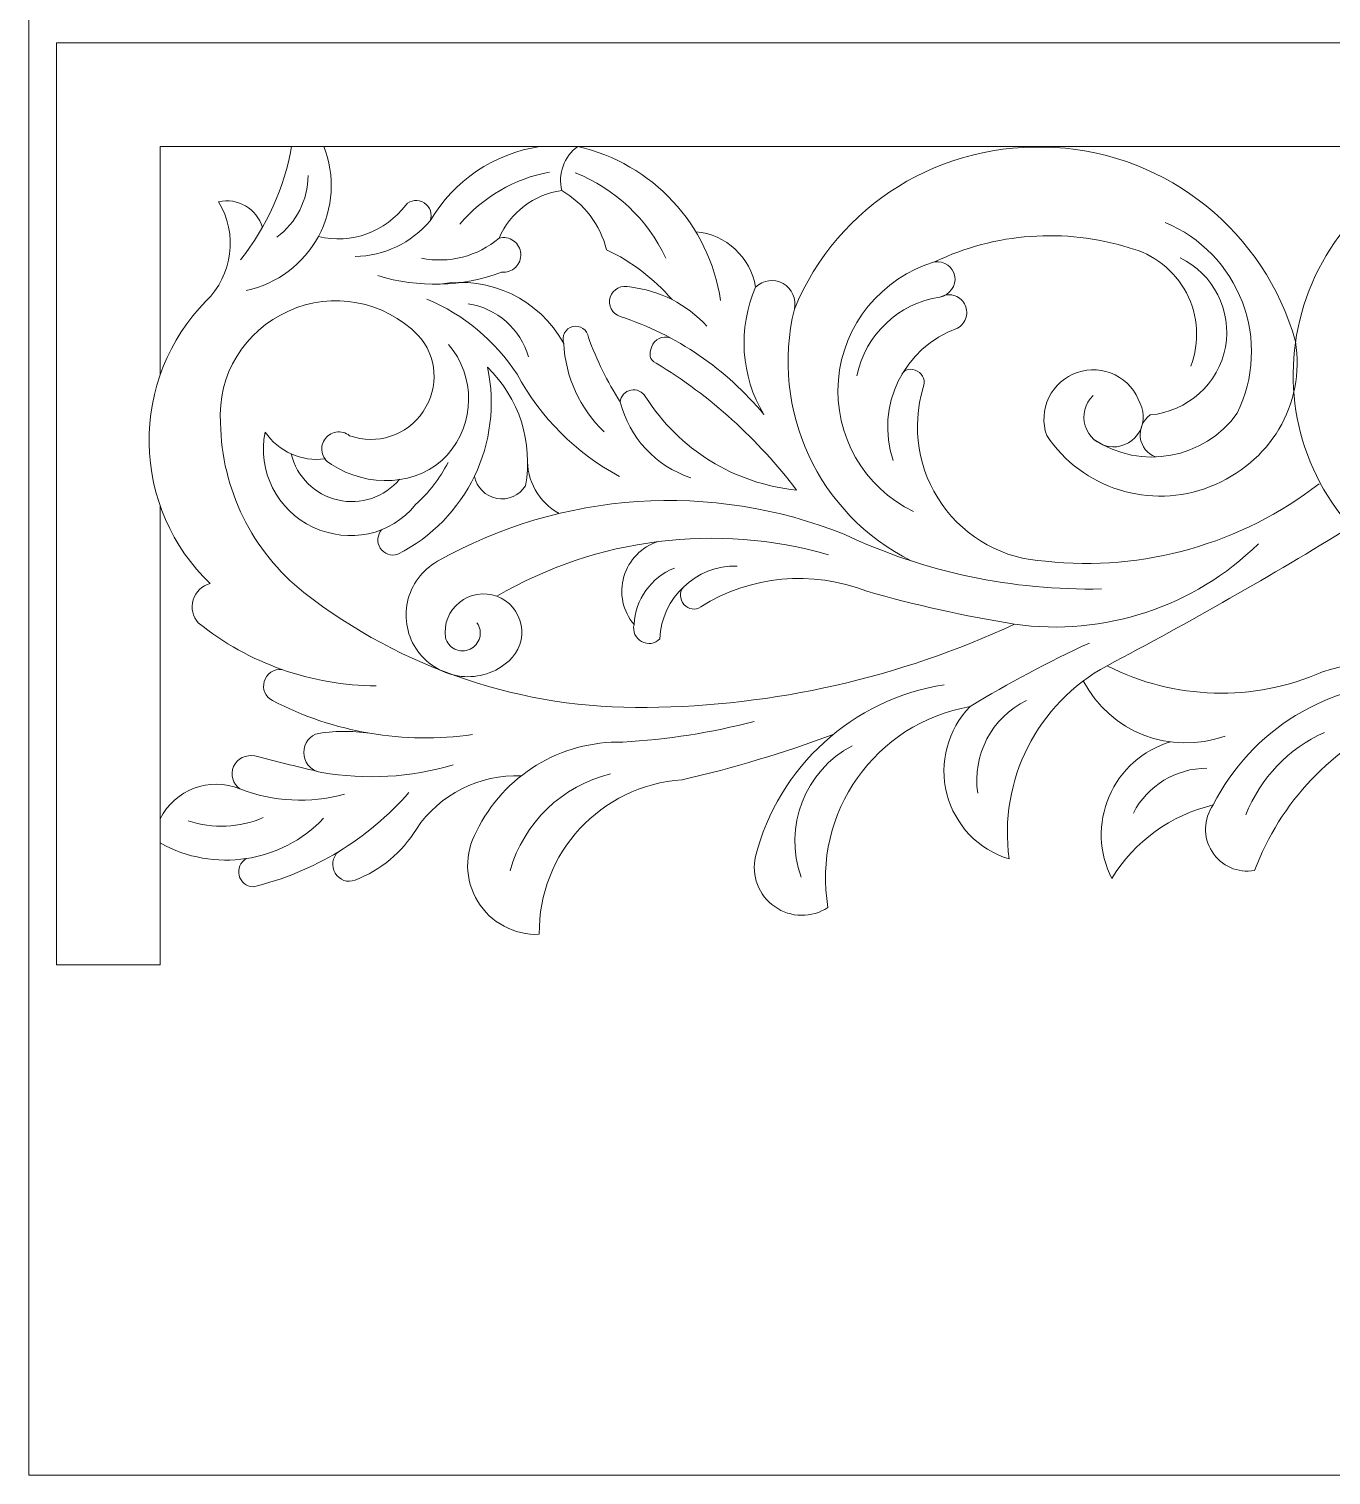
# Model space of a CAD drawing. Header units: millimetres. Extents: x 4332 to 4576, y 671 to 926.
# Drawn here: x 4332.3 to 4379.6, y 804.3 to 856.8 of the extents above; entities that cross this region are included whole.
import ezdxf

# ---------------------------------------------------------------- set-up
doc = ezdxf.new("R2010")
doc.units = ezdxf.units.MM
doc.header["$MEASUREMENT"] = 0
doc.layers.add('SITARA ALL', color=18, linetype='Continuous', true_color=0x000000)

msp = doc.modelspace()

# ---------------------------------------------------------------- linework, layer by layer
at = {"layer": 'SITARA ALL', "lineweight": 9}
for points, knots in [([(4332.3, 926.328), (4332.3, 926.328), (4576.3, 926.328), (4576.3, 926.328), (4576.3, 926.328), (4576.3, 804.328), (4576.3, 804.328), (4576.3, 804.328), (4332.3, 804.328), (4332.3, 804.328), (4332.3, 804.328), (4332.3, 926.328), (4332.3, 926.328)], [0, 0, 0, 0, 0.25, 0.25, 0.25, 0.5, 0.5, 0.5, 0.75, 0.75, 0.75, 1, 1, 1, 1]), ([(4529.529, 839.517), (4529.529, 839.517), (4529.529, 822.855), (4529.529, 822.855), (4529.529, 822.855), (4533.299, 822.855), (4533.299, 822.855), (4533.299, 822.855), (4533.299, 856.346), (4533.299, 856.346), (4533.299, 856.346), (4463.583, 856.346), (4463.583, 856.346), (4463.583, 856.346), (4433.299, 856.346), (4433.299, 856.346), (4433.299, 856.346), (4403.015, 856.346), (4403.015, 856.346), (4403.015, 856.346), (4333.3, 856.346), (4333.3, 856.346), (4333.3, 856.346), (4333.3, 822.855), (4333.3, 822.855), (4333.3, 822.855), (4337.069, 822.855), (4337.069, 822.855), (4337.069, 822.855), (4337.069, 839.517), (4337.069, 839.517)], [0, 0, 0, 0, 0.090909, 0.090909, 0.090909, 0.181818, 0.181818, 0.181818, 0.272727, 0.272727, 0.272727, 0.363636, 0.363636, 0.363636, 0.454545, 0.454545, 0.454545, 0.545455, 0.545455, 0.545455, 0.636364, 0.636364, 0.636364, 0.727273, 0.727273, 0.727273, 0.818182, 0.818182, 0.818182, 1, 1, 1, 1]), ([(4407.088, 850.354), (4405.695, 852.013), (4403.556, 852.851), (4401.406, 852.577), (4401.406, 852.577), (4337.069, 852.577), (4337.069, 852.577), (4337.069, 852.577), (4337.069, 844.299), (4337.069, 844.299)], [0, 0, 0, 0, 0.25, 0.25, 0.25, 0.5, 0.5, 0.5, 1, 1, 1, 1]), ([(4340.188, 847.35), (4341.31, 847.585), (4342.271, 848.302), (4342.813, 849.312), (4343.356, 850.321), (4343.428, 851.512), (4343.006, 852.577)], [0, 0, 0, 0, 0.333333, 0.333333, 0.333333, 1, 1, 1, 1]), ([(4344.145, 848.583), (4345.198, 848.6), (4346.191, 849.073), (4346.867, 849.879), (4347.72, 851.336), (4349.187, 852.328), (4350.856, 852.577)], [0, 0, 0, 0, 0.333333, 0.333333, 0.333333, 1, 1, 1, 1]), ([(4357.413, 846.983), (4357.002, 849.74), (4354.944, 851.962), (4352.226, 852.577), (4351.726, 852.21), (4351.498, 851.578), (4351.649, 850.977)], [0, 0, 0, 0, 0.333333, 0.333333, 0.333333, 1, 1, 1, 1]), ([(4370.938, 843.529), (4370.643, 843.245), (4370.533, 842.82), (4370.654, 842.429), (4370.775, 842.038), (4371.101, 841.75), (4371.505, 841.683), (4371.908, 841.615), (4372.315, 841.782), (4372.556, 842.112), (4372.797, 842.443), (4372.834, 842.877), (4372.646, 843.24), (4372.495, 843.693), (4372.169, 844.068), (4371.741, 844.28), (4371.313, 844.492), (4370.82, 844.524), (4370.368, 844.37), (4369.916, 844.215), (4369.545, 843.887), (4369.336, 843.457), (4369.128, 843.027), (4369.099, 842.534), (4369.257, 842.083), (4370.551, 840.145), (4373.021, 839.371), (4375.19, 840.223), (4377.359, 841.075), (4378.659, 843.197), (4378.288, 845.497), (4377.179, 849.469), (4373.672, 852.298), (4369.556, 852.542), (4365.44, 852.786), (4361.663, 850.484), (4360.093, 846.672), (4360.179, 847.038), (4360.012, 847.417), (4359.684, 847.6), (4359.355, 847.783), (4358.954, 847.735), (4358.688, 847.469), (4358.506, 848.557), (4357.613, 849.385), (4356.513, 849.482)], [0, 0, 0, 0, 0.0625, 0.0625, 0.0625, 0.125, 0.125, 0.125, 0.1875, 0.1875, 0.1875, 0.25, 0.25, 0.25, 0.3125, 0.3125, 0.3125, 0.375, 0.375, 0.375, 0.4375, 0.4375, 0.4375, 0.5, 0.5, 0.5, 0.5625, 0.5625, 0.5625, 0.625, 0.625, 0.625, 0.6875, 0.6875, 0.6875, 0.75, 0.75, 0.75, 0.8125, 0.8125, 0.8125, 0.875, 0.875, 0.875, 1, 1, 1, 1]), ([(4393.424, 849.18), (4394.551, 848.828), (4395.774, 848.966), (4396.795, 849.562), (4396.925, 849.748), (4396.905, 850.001), (4396.748, 850.165), (4396.591, 850.33), (4396.352, 850.368), (4396.159, 850.247), (4393.368, 849.365), (4390.318, 849.942), (4388.039, 851.78), (4387.222, 852.397), (4386.203, 852.681), (4385.184, 852.577), (4382.184, 852.06), (4379.699, 849.96), (4378.688, 847.089), (4377.678, 844.217), (4378.278, 841.049), (4380.294, 838.768)], [0, 0, 0, 0, 0.125, 0.125, 0.125, 0.25, 0.25, 0.25, 0.375, 0.375, 0.375, 0.5, 0.5, 0.5, 0.625, 0.625, 0.625, 0.75, 0.75, 0.75, 1, 1, 1, 1]), ([(4344.97, 847.886), (4346.442, 847.434), (4348.021, 847.478), (4349.465, 848.013), (4349.651, 847.993), (4349.836, 848.057), (4349.97, 848.187), (4350.105, 848.318), (4350.174, 848.5), (4350.159, 848.687), (4350.145, 848.873), (4350.048, 849.044), (4349.895, 849.152), (4349.742, 849.26), (4349.551, 849.294), (4349.37, 849.246), (4349.773, 850.182), (4350.639, 850.839), (4351.649, 850.977), (4352.457, 850.506), (4353.043, 849.732), (4353.276, 848.827), (4354.184, 848.394), (4354.993, 847.777), (4355.651, 847.016)], [0, 0, 0, 0, 0.111111, 0.111111, 0.111111, 0.222222, 0.222222, 0.222222, 0.333333, 0.333333, 0.333333, 0.444444, 0.444444, 0.444444, 0.555556, 0.555556, 0.555556, 0.666667, 0.666667, 0.666667, 0.777778, 0.777778, 0.777778, 1, 1, 1, 1]), ([(4340.777, 849.638), (4340.577, 850.32), (4339.881, 850.727), (4339.189, 850.567), (4339.893, 849.404), (4339.7, 847.908), (4338.726, 846.96), (4337.376, 845.583), (4336.634, 843.722), (4336.664, 841.794), (4336.695, 839.866), (4337.489, 838.036), (4338.882, 836.702), (4338.587, 836.626), (4338.353, 836.401), (4338.266, 836.11), (4338.178, 835.818), (4338.246, 835.504), (4338.45, 835.278), (4340.283, 833.804), (4342.562, 832.998), (4344.914, 832.992)], [0, 0, 0, 0, 0.125, 0.125, 0.125, 0.25, 0.25, 0.25, 0.375, 0.375, 0.375, 0.5, 0.5, 0.5, 0.625, 0.625, 0.625, 0.75, 0.75, 0.75, 1, 1, 1, 1]), ([(4346.867, 849.879), (4346.962, 850.121), (4346.87, 850.396), (4346.649, 850.532), (4346.428, 850.668), (4346.155, 850.641), (4345.981, 850.448), (4345.247, 849.471), (4344.002, 849.024), (4342.813, 849.308)], [0, 0, 0, 0, 0.25, 0.25, 0.25, 0.5, 0.5, 0.5, 1, 1, 1, 1]), ([(4370.97, 841.938), (4372.681, 840.801), (4374.981, 841.221), (4376.177, 842.891), (4376.793, 844.151), (4376.86, 845.61), (4376.362, 846.921), (4375.865, 848.233), (4374.854, 849.278), (4373.558, 849.813)], [0, 0, 0, 0, 0.25, 0.25, 0.25, 0.5, 0.5, 0.5, 1, 1, 1, 1]), ([(4374.492, 844.604), (4374.82, 845.471), (4374.762, 846.437), (4374.332, 847.258), (4373.901, 848.079), (4373.146, 848.675), (4372.246, 848.898), (4369.913, 849.627), (4367.391, 849.444), (4365.188, 848.386)], [0, 0, 0, 0, 0.25, 0.25, 0.25, 0.5, 0.5, 0.5, 1, 1, 1, 1]), ([(4364.418, 839.317), (4362.612, 840.197), (4361.53, 842.093), (4361.692, 844.095), (4361.853, 846.097), (4363.264, 847.807), (4365.188, 848.386), (4365.534, 848.438), (4365.859, 848.205), (4365.922, 847.861), (4365.984, 847.516), (4365.723, 847.177), (4365.38, 847.104), (4363.874, 846.882), (4362.669, 845.743), (4362.364, 844.252)], [0, 0, 0, 0, 0.166667, 0.166667, 0.166667, 0.333333, 0.333333, 0.333333, 0.5, 0.5, 0.5, 0.666667, 0.666667, 0.666667, 1, 1, 1, 1]), ([(4374.101, 848.537), (4375.315, 847.946), (4375.987, 846.619), (4375.746, 845.291), (4375.504, 843.962), (4374.359, 842.953), (4373.015, 842.827), (4372.752, 842.64), (4372.614, 842.323), (4372.656, 842.003), (4372.699, 841.684), (4372.91, 841.415), (4373.213, 841.302)], [0, 0, 0, 0, 0.2, 0.2, 0.2, 0.4, 0.4, 0.4, 0.6, 0.6, 0.6, 1, 1, 1, 1]), ([(4353.192, 842.216), (4352.304, 843.055), (4351.777, 844.207), (4351.723, 845.427), (4350.833, 847.027), (4349.032, 847.891), (4347.228, 847.58)], [0, 0, 0, 0, 0.333333, 0.333333, 0.333333, 1, 1, 1, 1]), ([(4347.53, 845.391), (4348.526, 844.231), (4348.509, 842.512), (4347.49, 841.371), (4346.471, 840.23), (4344.558, 840.174), (4343.292, 841.033), (4343.131, 841.107), (4343.01, 841.247), (4342.959, 841.417), (4342.908, 841.587), (4342.933, 841.771), (4343.027, 841.922), (4343.121, 842.073), (4343.275, 842.176), (4343.45, 842.205), (4343.624, 842.234), (4343.804, 842.186), (4343.942, 842.075), (4344.93, 841.717), (4346.034, 842.08), (4346.616, 842.955), (4347.199, 843.83), (4347.139, 844.954), (4346.427, 845.727), (4345.196, 846.973), (4343.319, 847.322), (4341.722, 846.602), (4340.125, 845.882), (4339.14, 844.284), (4339.257, 842.535), (4339.293, 840.132), (4340.402, 837.874), (4342.284, 836.378), (4345.842, 833.607), (4350.237, 832.135), (4354.746, 832.206), (4359.359, 832.251), (4363.907, 833.281), (4368.088, 835.23)], [0, 0, 0, 0, 0.071429, 0.071429, 0.071429, 0.142857, 0.142857, 0.142857, 0.214286, 0.214286, 0.214286, 0.285714, 0.285714, 0.285714, 0.357143, 0.357143, 0.357143, 0.428571, 0.428571, 0.428571, 0.5, 0.5, 0.5, 0.571429, 0.571429, 0.571429, 0.642857, 0.642857, 0.642857, 0.714286, 0.714286, 0.714286, 0.785714, 0.785714, 0.785714, 0.857143, 0.857143, 0.857143, 1, 1, 1, 1]), ([(4358.688, 847.469), (4358.034, 845.968), (4358.145, 844.244), (4358.988, 842.841), (4357.622, 844.498), (4355.814, 845.733), (4353.773, 846.403), (4353.48, 846.498), (4353.317, 846.811), (4353.408, 847.106), (4353.498, 847.401), (4353.827, 847.563), (4354.123, 847.477), (4355.197, 847.354), (4356.192, 846.846), (4356.921, 846.048)], [0, 0, 0, 0, 0.166667, 0.166667, 0.166667, 0.333333, 0.333333, 0.333333, 0.5, 0.5, 0.5, 0.666667, 0.666667, 0.666667, 1, 1, 1, 1]), ([(4365.38, 847.104), (4365.529, 847.191), (4365.706, 847.215), (4365.873, 847.171), (4366.04, 847.127), (4366.182, 847.017), (4366.268, 846.867), (4366.353, 846.718), (4366.376, 846.54), (4366.33, 846.374), (4366.284, 846.208), (4366.172, 846.066), (4366.022, 845.982), (4364.061, 845.285), (4363.018, 843.149), (4363.68, 841.176)], [0, 0, 0, 0, 0.166667, 0.166667, 0.166667, 0.333333, 0.333333, 0.333333, 0.5, 0.5, 0.5, 0.666667, 0.666667, 0.666667, 1, 1, 1, 1]), ([(4346.751, 847.037), (4348.088, 846.47), (4349.228, 845.52), (4350.027, 844.307), (4350.875, 842.732), (4352.165, 841.442), (4353.74, 840.593)], [0, 0, 0, 0, 0.333333, 0.333333, 0.333333, 1, 1, 1, 1]), ([(4353.77, 843.303), (4353.302, 844.04), (4352.914, 844.825), (4352.616, 845.646), (4352.599, 845.776), (4352.528, 845.894), (4352.419, 845.968), (4352.31, 846.043), (4352.176, 846.068), (4352.048, 846.036), (4351.92, 846.005), (4351.811, 845.92), (4351.749, 845.804), (4351.687, 845.688), (4351.678, 845.551), (4351.723, 845.427)], [0, 0, 0, 0, 0.166667, 0.166667, 0.166667, 0.333333, 0.333333, 0.333333, 0.5, 0.5, 0.5, 0.666667, 0.666667, 0.666667, 1, 1, 1, 1]), ([(4355.577, 845.632), (4355.305, 845.72), (4355.012, 845.577), (4354.914, 845.308), (4354.816, 845.04), (4354.812, 844.822), (4355.077, 844.714), (4357.049, 843.508), (4358.778, 841.943), (4360.173, 840.1), (4357.922, 840.326), (4355.899, 841.577), (4354.689, 843.488), (4354.584, 843.676), (4354.369, 843.773), (4354.159, 843.73), (4353.949, 843.686), (4353.792, 843.517), (4353.77, 843.303), (4354.094, 842.006), (4355.06, 840.966), (4356.331, 840.548)], [0, 0, 0, 0, 0.125, 0.125, 0.125, 0.25, 0.25, 0.25, 0.375, 0.375, 0.375, 0.5, 0.5, 0.5, 0.625, 0.625, 0.625, 0.75, 0.75, 0.75, 1, 1, 1, 1]), ([(4348.479, 840.608), (4348.555, 840.197), (4348.877, 839.875), (4349.288, 839.798), (4349.698, 839.721), (4350.11, 839.898), (4350.33, 840.253), (4350.617, 841.828), (4350.102, 843.442), (4348.954, 844.559), (4349.535, 841.818), (4348.193, 839.028), (4345.692, 837.767), (4345.454, 837.689), (4345.194, 837.781), (4345.058, 837.99), (4344.921, 838.2), (4344.948, 838.482), (4345.115, 838.668)], [0, 0, 0, 0, 0.142857, 0.142857, 0.142857, 0.285714, 0.285714, 0.285714, 0.428571, 0.428571, 0.428571, 0.571429, 0.571429, 0.571429, 0.714286, 0.714286, 0.714286, 1, 1, 1, 1]), ([(4379.152, 840.331), (4376.33, 838.142), (4372.766, 837.133), (4369.214, 837.515), (4367.71, 837.587), (4366.323, 838.348), (4365.455, 839.578), (4364.586, 840.809), (4364.336, 842.38), (4364.772, 843.822), (4364.869, 844.045), (4364.775, 844.304), (4364.559, 844.415), (4364.343, 844.526), (4364.126, 844.516), (4364.002, 844.308)], [0, 0, 0, 0, 0.166667, 0.166667, 0.166667, 0.333333, 0.333333, 0.333333, 0.5, 0.5, 0.5, 0.666667, 0.666667, 0.666667, 1, 1, 1, 1]), ([(4343.05, 841.233), (4342.2, 841.119), (4341.358, 841.496), (4340.877, 842.207), (4340.591, 840.792), (4341.308, 839.366), (4342.614, 838.753), (4343.921, 838.14), (4345.435, 838.449), (4346.34, 839.573), (4346.824, 840.006), (4347.224, 840.525), (4347.52, 841.104)], [0, 0, 0, 0, 0.2, 0.2, 0.2, 0.4, 0.4, 0.4, 0.6, 0.6, 0.6, 1, 1, 1, 1]), ([(4341.825, 841.41), (4342.027, 840.578), (4342.681, 839.932), (4343.516, 839.74), (4344.35, 839.548), (4345.214, 839.835), (4345.759, 840.496)], [0, 0, 0, 0, 0.333333, 0.333333, 0.333333, 1, 1, 1, 1]), ([(4371.245, 836.51), (4368.02, 836.441), (4364.821, 837.12), (4361.902, 838.493), (4357.084, 840.423), (4351.654, 840.063), (4347.134, 837.512), (4346.579, 837.198), (4346.184, 836.664), (4346.048, 836.041), (4345.911, 835.419), (4346.044, 834.771), (4346.416, 834.254), (4346.788, 833.737), (4347.363, 833.403), (4347.996, 833.335), (4348.63, 833.268), (4349.26, 833.471), (4349.733, 833.897), (4350.097, 834.224), (4350.264, 834.718), (4350.171, 835.199), (4350.079, 835.679), (4349.746, 836.075), (4349.287, 836.244), (4348.827, 836.413), (4348.313, 836.328), (4347.932, 836.021), (4347.55, 835.715), (4347.357, 835.235), (4347.423, 834.75), (4347.469, 834.564), (4347.596, 834.408), (4347.769, 834.325), (4347.942, 834.242), (4348.142, 834.24), (4348.317, 834.321), (4348.491, 834.401), (4348.62, 834.555), (4348.669, 834.741), (4348.717, 834.927), (4348.681, 835.124), (4348.569, 835.279)], [0, 0, 0, 0, 0.066667, 0.066667, 0.066667, 0.133333, 0.133333, 0.133333, 0.2, 0.2, 0.2, 0.266667, 0.266667, 0.266667, 0.333333, 0.333333, 0.333333, 0.4, 0.4, 0.4, 0.466667, 0.466667, 0.466667, 0.533333, 0.533333, 0.533333, 0.6, 0.6, 0.6, 0.666667, 0.666667, 0.666667, 0.733333, 0.733333, 0.733333, 0.8, 0.8, 0.8, 0.866667, 0.866667, 0.866667, 1, 1, 1, 1]), ([(4370.805, 834.543), (4369.315, 833.862), (4367.869, 833.091), (4366.473, 832.234), (4365.658, 831.396), (4365.339, 830.194), (4365.632, 829.063), (4365.925, 827.932), (4366.776, 827.039), (4367.895, 826.702), (4367.498, 829.552), (4368.916, 832.351), (4371.447, 833.72), (4374.451, 835.304), (4377.402, 836.987), (4380.294, 838.768), (4382.429, 836.788), (4384.862, 835.158), (4387.505, 833.936)], [0, 0, 0, 0, 0.142857, 0.142857, 0.142857, 0.285714, 0.285714, 0.285714, 0.428571, 0.428571, 0.428571, 0.571429, 0.571429, 0.571429, 0.714286, 0.714286, 0.714286, 1, 1, 1, 1]), ([(4355.153, 838.229), (4354.549, 838.041), (4354.08, 837.562), (4353.904, 836.955), (4353.727, 836.348), (4353.863, 835.697), (4354.272, 835.214)], [0, 0, 0, 0, 0.333333, 0.333333, 0.333333, 1, 1, 1, 1]), ([(4356.075, 836.591), (4355.914, 836.405), (4355.918, 836.128), (4356.084, 835.946), (4356.251, 835.765), (4356.495, 835.716), (4356.694, 835.86), (4358.5, 836.992), (4360.737, 837.202), (4362.722, 836.427), (4364.486, 835.924), (4366.278, 835.524), (4368.088, 835.23), (4371.333, 834.77), (4374.605, 835.848), (4376.942, 838.147)], [0, 0, 0, 0, 0.166667, 0.166667, 0.166667, 0.333333, 0.333333, 0.333333, 0.5, 0.5, 0.5, 0.666667, 0.666667, 0.666667, 1, 1, 1, 1]), ([(4355.736, 837.269), (4354.892, 836.924), (4354.322, 836.125), (4354.272, 835.214), (4354.214, 834.969), (4354.328, 834.716), (4354.549, 834.596), (4354.77, 834.476), (4355.037, 834.512), (4355.211, 834.694), (4355.269, 836.193), (4356.52, 837.37), (4358.02, 837.341)], [0, 0, 0, 0, 0.2, 0.2, 0.2, 0.4, 0.4, 0.4, 0.6, 0.6, 0.6, 1, 1, 1, 1]), ([(4371.447, 833.72), (4373.89, 832.472), (4376.764, 832.391), (4379.273, 833.501), (4382.721, 834.523), (4386.401, 834.468), (4389.818, 833.346)], [0, 0, 0, 0, 0.333333, 0.333333, 0.333333, 1, 1, 1, 1]), ([(4341.488, 833.585), (4341.197, 833.616), (4340.926, 833.434), (4340.846, 833.153), (4340.766, 832.872), (4340.878, 832.585), (4341.142, 832.459), (4343.374, 831.292), (4345.917, 830.859), (4348.41, 831.223)], [0, 0, 0, 0, 0.25, 0.25, 0.25, 0.5, 0.5, 0.5, 1, 1, 1, 1]), ([(4365.536, 833.027), (4362.208, 832.507), (4359.512, 830.055), (4358.686, 826.79), (4358.522, 826.098), (4358.797, 825.377), (4359.38, 824.971), (4359.962, 824.565), (4360.723, 824.549), (4361.314, 824.942), (4360.726, 828.377), (4363.039, 831.641), (4366.473, 832.234)], [0, 0, 0, 0, 0.2, 0.2, 0.2, 0.4, 0.4, 0.4, 0.6, 0.6, 0.6, 1, 1, 1, 1]), ([(4373.749, 830.954), (4372.749, 830.656), (4371.933, 829.93), (4371.522, 828.97), (4371.111, 828.011), (4371.145, 826.924), (4371.621, 825.995), (4372.441, 827.342), (4373.768, 828.304), (4375.304, 828.664), (4374.945, 828.16), (4374.928, 827.49), (4375.26, 826.968), (4375.592, 826.447), (4376.196, 826.176), (4376.804, 826.288), (4377.74, 828.761), (4379.625, 830.758), (4382.04, 831.834), (4384.455, 832.911), (4387.212, 832.974), (4389.678, 832.017), (4388.005, 832.107), (4386.483, 831.056), (4385.975, 829.461), (4385.466, 827.866), (4386.042, 826.165), (4387.458, 825.27), (4388.195, 828.631), (4391.307, 830.93), (4394.737, 830.654), (4395.892, 830.735), (4397.047, 830.49), (4398.07, 829.949), (4395.278, 829.56), (4392.778, 828.019), (4391.176, 825.699), (4391.966, 825.029), (4392.994, 824.709), (4394.025, 824.811), (4395.056, 824.912), (4395.998, 825.424), (4396.642, 826.235), (4396.662, 826.035), (4396.777, 825.858), (4396.95, 825.758), (4397.123, 825.658), (4397.333, 825.646), (4397.515, 825.728), (4400.844, 828.68), (4405.261, 830.101), (4409.687, 829.647)], [0, 0, 0, 0, 0.055556, 0.055556, 0.055556, 0.111111, 0.111111, 0.111111, 0.166667, 0.166667, 0.166667, 0.222222, 0.222222, 0.222222, 0.277778, 0.277778, 0.277778, 0.333333, 0.333333, 0.333333, 0.388889, 0.388889, 0.388889, 0.444444, 0.444444, 0.444444, 0.5, 0.5, 0.5, 0.555556, 0.555556, 0.555556, 0.611111, 0.611111, 0.611111, 0.666667, 0.666667, 0.666667, 0.722222, 0.722222, 0.722222, 0.777778, 0.777778, 0.777778, 0.833333, 0.833333, 0.833333, 0.888889, 0.888889, 0.888889, 1, 1, 1, 1]), ([(4344.678, 831.267), (4344.024, 831.367), (4343.358, 831.358), (4342.707, 831.24), (4342.405, 831.103), (4342.233, 830.779), (4342.289, 830.452), (4342.344, 830.125), (4342.599, 829.877), (4342.93, 829.847), (4344.519, 829.565), (4346.152, 829.658), (4347.7, 830.118)], [0, 0, 0, 0, 0.2, 0.2, 0.2, 0.4, 0.4, 0.4, 0.6, 0.6, 0.6, 1, 1, 1, 1]), ([(4361.502, 831.222), (4359.711, 830.554), (4357.878, 830.004), (4356.015, 829.576), (4353.07, 829.377), (4350.794, 826.917), (4350.832, 823.966), (4349.925, 823.929), (4349.069, 824.386), (4348.595, 825.161), (4348.121, 825.935), (4348.109, 826.915), (4348.554, 827.706), (4349.534, 829.732), (4351.61, 830.998), (4353.86, 830.948), (4355.474, 831.035), (4357.074, 831.287), (4358.637, 831.7)], [0, 0, 0, 0, 0.142857, 0.142857, 0.142857, 0.285714, 0.285714, 0.285714, 0.428571, 0.428571, 0.428571, 0.571429, 0.571429, 0.571429, 0.714286, 0.714286, 0.714286, 1, 1, 1, 1]), ([(4337.069, 828.161), (4337.597, 829.226), (4338.862, 829.699), (4339.96, 829.244), (4339.698, 829.426), (4339.601, 829.768), (4339.728, 830.06), (4339.854, 830.353), (4340.191, 830.511), (4340.503, 830.445), (4341.249, 830.251), (4341.997, 830.065), (4342.748, 829.889)], [0, 0, 0, 0, 0.2, 0.2, 0.2, 0.4, 0.4, 0.4, 0.6, 0.6, 0.6, 1, 1, 1, 1]), ([(4343.537, 826.963), (4343.313, 826.768), (4343.264, 826.439), (4343.421, 826.187), (4343.578, 825.935), (4343.87, 825.824), (4344.144, 825.938), (4345.071, 826.291), (4345.854, 826.942), (4346.369, 827.79), (4347.213, 829.055), (4348.658, 829.787), (4350.176, 829.721)], [0, 0, 0, 0, 0.2, 0.2, 0.2, 0.4, 0.4, 0.4, 0.6, 0.6, 0.6, 1, 1, 1, 1]), ([(4340.188, 826.715), (4339.978, 826.591), (4339.874, 826.342), (4339.935, 826.105), (4339.995, 825.868), (4340.196, 825.699), (4340.44, 825.69), (4342.638, 826.217), (4344.615, 827.415), (4346.098, 829.119)], [0, 0, 0, 0, 0.25, 0.25, 0.25, 0.5, 0.5, 0.5, 1, 1, 1, 1])]:
    msp.add_open_spline(points, degree=3, knots=knots, dxfattribs=at)
for points in [[(4339.983, 848.466), (4340.935, 849.66), (4341.573, 851.073), (4341.84, 852.577)], [(4341.296, 849.279), (4342.012, 849.803), (4342.435, 850.636), (4342.436, 851.523)], [(4351.206, 851.649), (4349.933, 851.411), (4348.781, 850.741), (4347.945, 849.752)], [(4355.425, 848.52), (4354.763, 849.935), (4353.589, 851.044), (4352.139, 851.624)], [(4346.552, 848.519), (4347.554, 848.319), (4348.591, 848.586), (4349.37, 849.246)], [(4350.44, 844.934), (4350.146, 845.949), (4349.294, 846.702), (4348.251, 846.867)], [(4360.093, 846.672), (4359.205, 843.005), (4360.963, 839.214), (4364.338, 837.529)], [(4350.405, 841.288), (4350.368, 840.446), (4350.811, 839.656), (4351.549, 839.248)], [(4361.328, 837.752), (4357.275, 838.912), (4352.928, 838.368), (4349.287, 836.244)], [(4370.584, 833.167), (4371.563, 831.305), (4373.762, 830.451), (4375.74, 831.167)], [(4382.54, 833.091), (4379.481, 833.11), (4376.678, 831.397), (4375.304, 828.664)], [(4368.519, 832.461), (4367.262, 831.836), (4366.55, 830.477), (4366.752, 829.089)], [(4379.341, 831.301), (4378.038, 830.708), (4377.015, 829.636), (4376.484, 828.306)], [(4362.192, 830.808), (4360.474, 829.901), (4359.684, 827.872), (4360.342, 826.044)], [(4353.423, 829.794), (4351.658, 829.365), (4350.263, 828.02), (4349.771, 826.272)], [(4375.075, 829.999), (4373.95, 829.997), (4372.92, 829.37), (4372.403, 828.371)], [(4339.96, 829.244), (4341.175, 828.779), (4342.505, 828.711), (4343.761, 829.05)], [(4337.069, 827.283), (4339.02, 826.192), (4341.46, 826.56), (4342.999, 828.181)], [(4338.08, 828.087), (4338.974, 827.789), (4339.946, 827.83), (4340.811, 828.204)]]:
    msp.add_open_spline(points, degree=3, dxfattribs=at)

doc.saveas('drawing.dxf')
